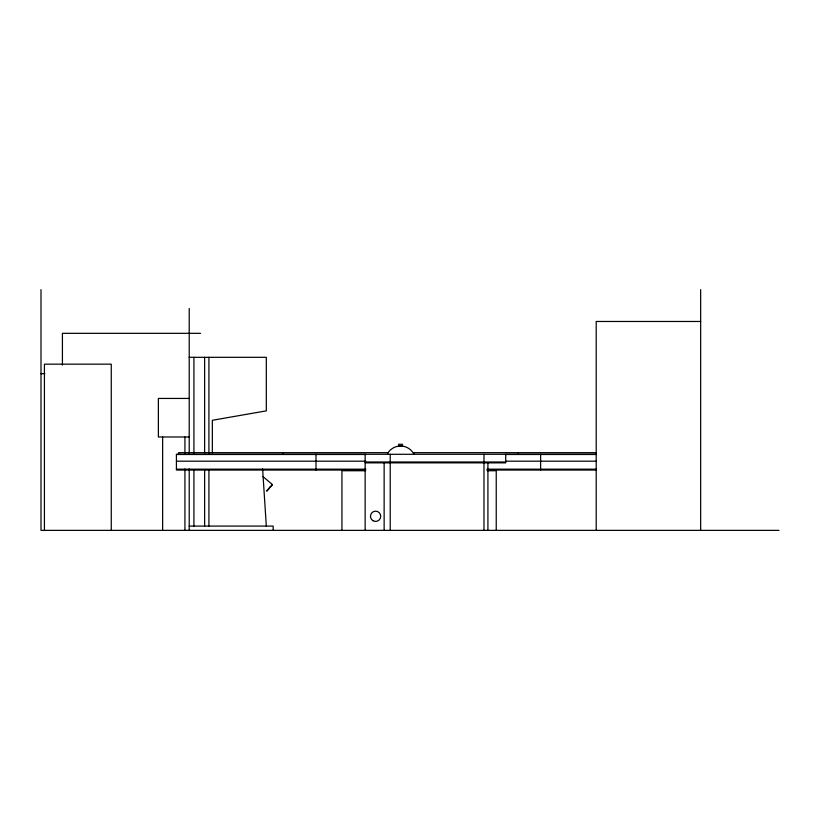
<?xml version="1.0" encoding="UTF-8"?>
<svg xmlns="http://www.w3.org/2000/svg" width="820" height="820" viewBox="0 0 820 820"><rect width="100%" height="100%" fill="white"/><g stroke="black" fill="none" stroke-linecap="round" stroke-linejoin="round"><path stroke-width="1.23" d="M269.678 487.695L272.424 484.558L262.902 476.543M269.267 488.371L266.828 490.985L267.382 490.216M272.435 484.61L266.818 490.934M267.894 489.591L269.985 487.172M700.659 321.471L596.212 321.471L596.212 530.366M200.562 333.33L62.422 333.33L62.422 365.084M189.215 357.315L266.315 357.315L266.315 410.861L212.339 420.281L212.339 452.865M41 373.694L44.782 373.694M189.215 398.438L158.373 398.438L158.373 436.988L189.215 436.988M398.428 444.296L402.712 444.296M398.428 446.008L402.712 446.008M596.15 452.66L413.874 452.66L413.874 454.29M596.489 454.29L176.423 454.29L176.423 470.044L365.761 470.044M176.423 454.485L365.761 454.485M505.878 454.485L596.489 454.485M176.423 461.188L365.761 461.188M505.878 461.188L596.489 461.188M365.156 461.998L505.725 461.998M365.156 462.859L505.725 462.859L505.725 454.29M176.423 469.183L365.761 469.183M487.008 469.183L596.489 469.183M487.008 470.044L596.489 470.044M365.156 470.741L341.94 470.741L341.94 530.366M487.305 470.741L496.233 470.741L496.233 530.366M189.215 526.081L273.162 526.081L273.162 530.366M779 530.366L41 530.366L41 289.634M262.615 468.917L266.315 526.081M700.659 289.634L700.659 530.366M540.616 454.29L540.616 470.044M518.394 452.66L518.394 454.29M487.92 462.859L487.92 530.366M483.984 454.29L483.984 461.998M483.984 462.859L483.984 530.366M390.217 454.29L390.217 461.998M390.217 462.859L390.217 530.366M387.583 454.29L387.583 452.66L178.545 452.66L178.545 454.29M384.139 462.859L384.139 530.366M365.156 454.29L365.156 530.366M315.987 454.29L315.987 470.044M283.064 452.66L283.064 454.29M208.915 357.315L208.915 453.204M208.915 469.829L208.915 526.081M204.631 357.315L204.631 453.204M204.631 469.829L204.631 526.081M193.92 357.315L193.92 453.204M193.92 469.829L193.92 526.081M189.215 308.484L189.215 453.614M189.215 468.917L189.215 530.366M184.93 436.988L184.93 453.614M184.93 468.968L184.93 530.366M162.637 436.988L162.637 530.366M111.254 530.366L111.254 364.162L44.423 364.162L44.423 530.366M387.583 453.501A14.996 14.996 0 0 1 413.546 453.501M373.028 520.741A5.135 5.135 0 0 0 380.736 516.292A5.135 5.135 0 0 0 373.028 511.844A5.135 5.135 0 0 0 373.028 520.741"/></g></svg>
